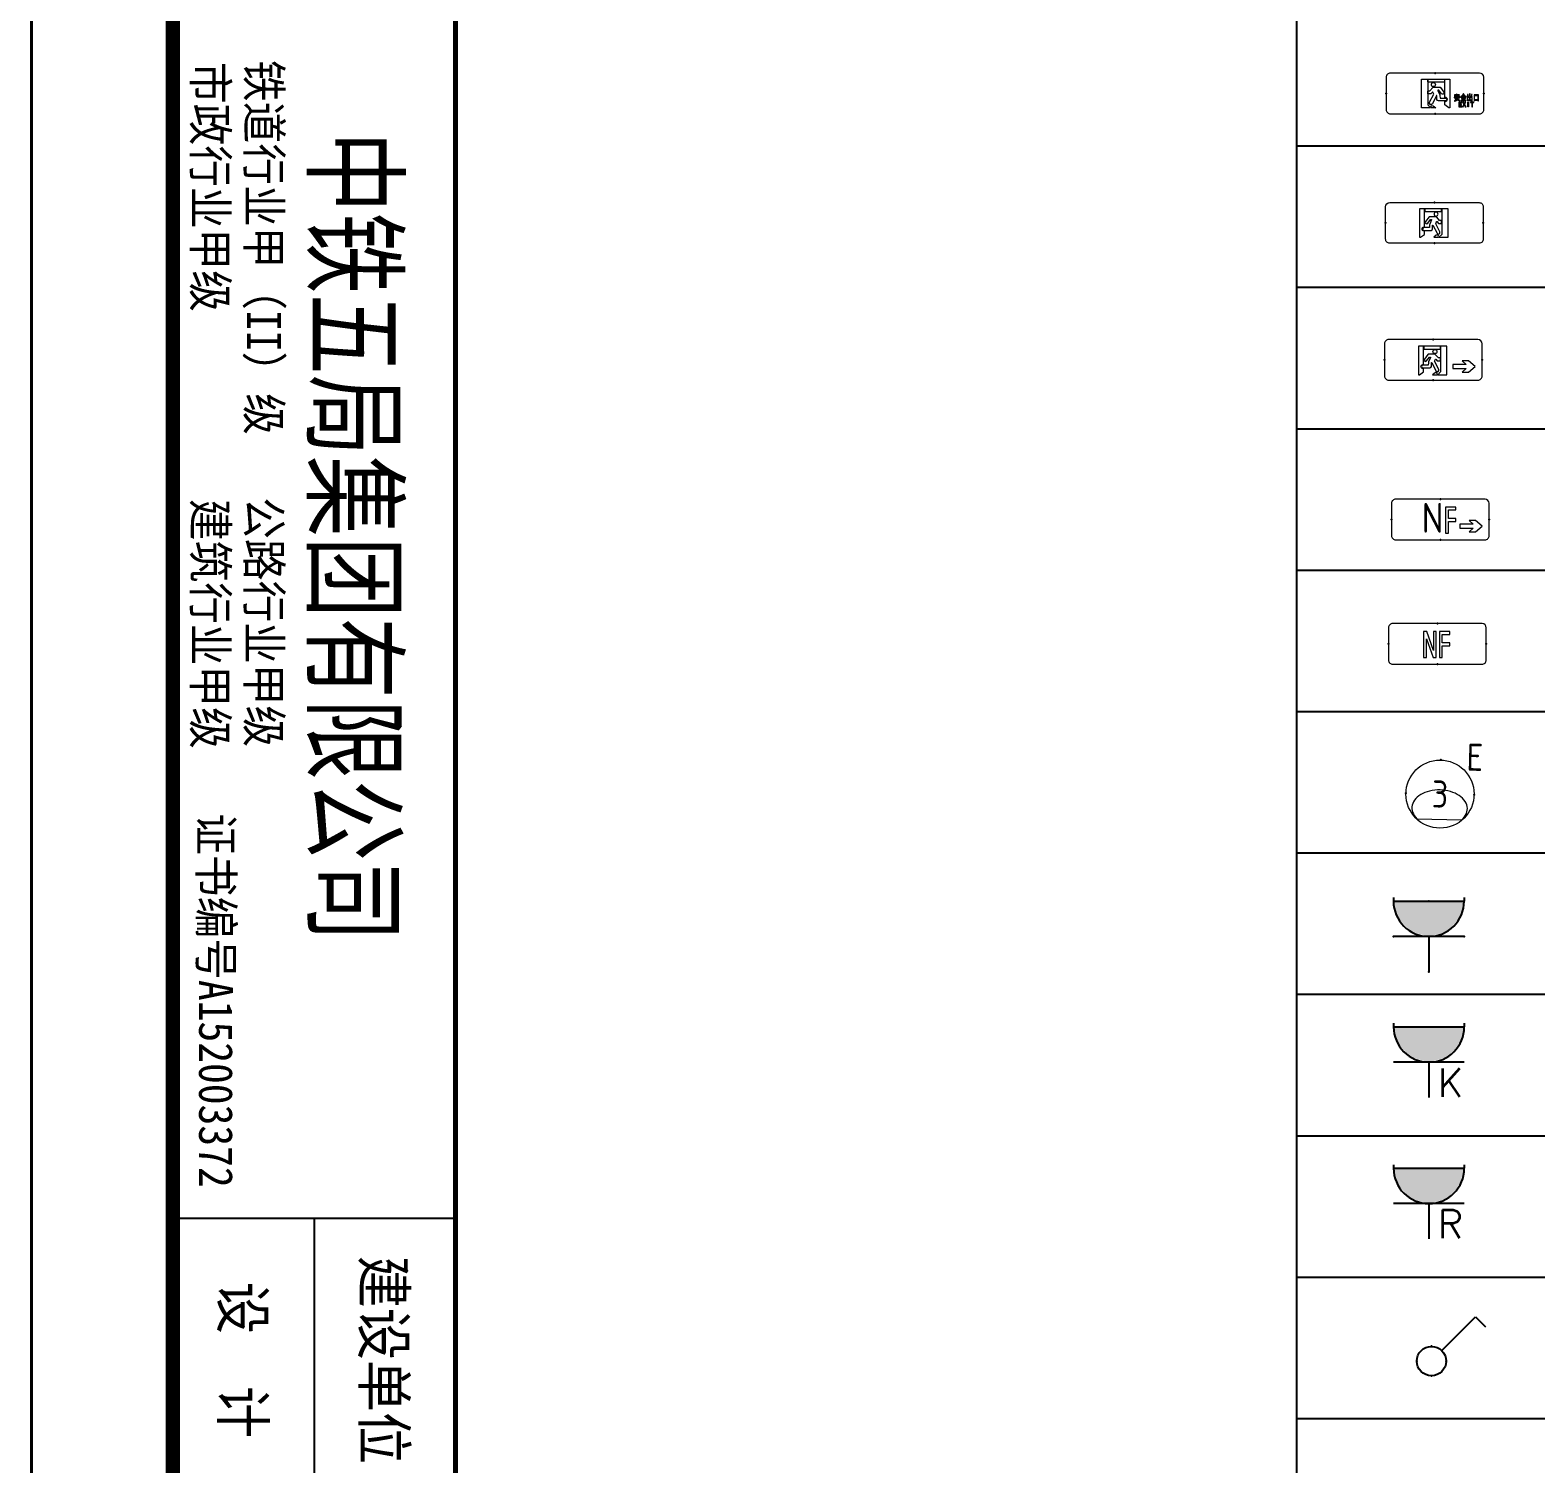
# Model space of a CAD drawing. Extents: x -124594 to 516503, y -3148 to 203159.
# Drawn here: x -58609 to -47956, y 171614 to 181754 of the extents above; entities that cross this region are included whole.
import ezdxf
from ezdxf.enums import TextEntityAlignment as Align

# ---------------------------------------------------------------- set-up
doc = ezdxf.new("R2010")
doc.units = 0
doc.header["$LTSCALE"] = 1000
doc.header["$MEASUREMENT"] = 0
for name, color, linetype in [('EQUIP-动力', 3, 'Continuous'), ('EQUIP-插座', 3, 'Continuous'), ('EQUIP-照明', 3, 'Continuous'), ('PMSBB', 3, 'Continuous'), ('PUB_TITLE', 4, 'Continuous'), ('SIG_TEXT', 7, 'Continuous'), ('图签目录', 255, 'Continuous'), ('打印框线', 7, 'Continuous'), ('标准打印框线2025-06-19-05-44', 7, 'Continuous')]:
    doc.layers.add(name, color=color, linetype=linetype)
doc.styles.add('_TEL_ATTDEF', font='GBENOR', dxfattribs={"width": 0.8, "height": 3, "bigfont": 'GBCBIG'})
doc.styles.add('_TEL_DIM', font='SIMPLEX', dxfattribs={"width": 0.8, "height": 3.5, "bigfont": 'HZTXT'})
doc.styles.get("Standard").update_dxf_attribs({"font": 'gbenor.shx', "bigfont": 'gbcbig.shx'})
doc.styles.add('宋体', font='宋体.ttf')

# ---------------------------------------------------------------- blocks, each defined once
blk = doc.blocks.new('$equip$00001237')
for p, q in [((-0.5, 1.05), (-0.5, 1)), ((-0.5, 1), (0.5, 1)), ((0.5, 1.05), (0.5, 1)), ((0.5, 0.5), (-0.5, 0.5)), ((0, 0.5), (0, 0))]:
    blk.add_line(p, q)
blk.add_arc((0, 1), 0.5, 180, 0)
for p in [(0, 1), (-0.5, 0.5), (0.5, 0.5), (0, 0)]:
    blk.add_point(p)
for points in [[(0.433, 0.75), (-0.433, 0.75), (0.5, 1), (-0.5, 1)], [(0.25, 0.567), (-0.25, 0.567), (0.433, 0.75), (-0.433, 0.75)], [(0, 0.5), (0, 0.5), (0.25, 0.567), (-0.25, 0.567)]]:
    blk.add_solid(points)
at = {"flags": 9}
blk.add_attdef('A', (0, 0), '', height=0.00002, dxfattribs=at)
blk = doc.blocks.new('$equip$00001764')
for p, q in [((-0.5, 1.05), (-0.5, 1)), ((-0.5, 1), (0.5, 1)), ((0.5, 1.05), (0.5, 1)), ((0.5, 0.5), (-0.5, 0.5)), ((0, 0.5), (0, 0))]:
    blk.add_line(p, q)
blk.add_arc((0, 1), 0.5, 180, 0)
for points in [[(0.433, 0.75), (-0.433, 0.75), (0.5, 1), (-0.5, 1)], [(0.25, 0.567), (-0.25, 0.567), (0.433, 0.75), (-0.433, 0.75)], [(0, 0.5), (0, 0.5), (0.25, 0.567), (-0.25, 0.567)]]:
    blk.add_solid(points)
at = {"layer": 'Defpoints'}
for p in [(0, 1), (-0.5, 0.5), (0.5, 0.5), (0, 0)]:
    blk.add_point(p, dxfattribs=at)
at = {"color": 7, "style": '_TEL_ATTDEF', "width": 0.8}
blk.add_attdef('K', text='', height=0.4, dxfattribs=at).set_placement((0.303, 0.211), align=Align.MIDDLE_CENTER)
at = {"color": 7, "style": '_TEL_DIM', "flags": 1}
blk.add_attdef('A', text='', height=0.00002, dxfattribs=at).set_placement((0, 0), align=Align.MIDDLE_CENTER)
blk = doc.blocks.new('$equip$00001222')
for p, q in [((0.147, 0.356), (0.625, 0.833)), ((0.625, 0.833), (0.766, 0.692))]:
    blk.add_line(p, q)
blk.add_circle((0, 0.208), 0.208)
at = {"layer": 'EQUIP-照明'}
for p in [(0, 0.417), (-0.208, 0.208), (0, 0), (0.208, 0.208)]:
    blk.add_point(p, dxfattribs=at)
at = {"layer": 'EQUIP-照明', "flags": 9}
blk.add_attdef('A', (0, 0), '', height=0.00002, dxfattribs=at)
blk = doc.blocks.new('$equip_U$00000087(cyquan-PC)')
at = {"lineweight": 0}
blk.add_lwpolyline([(-0.658, 0), (0.658, 0, 0.414214), (0.72, 0.062), (0.72, 0.538, 0.414213), (0.658, 0.6), (-0.658, 0.6, 0.414214), (-0.72, 0.538, 0), (-0.72, 0.062, 0.414245), (-0.658, 0, 18481.445439)], format="xyb", dxfattribs=at)
for points in [[(-0.108, 0.508), (-0.108, 0.131), (-0.066, 0.089), (-0.201, 0.089), (-0.201, 0.51), (-0.11, 0.51, -0.414214)], [(-0.102, 0.468, -0.414214), (-0.104, 0.47), (-0.104, 0.508, -0.414214), (-0.102, 0.51), (0.138, 0.51, -0.414214), (0.14, 0.508), (0.14, 0.47, -0.414214), (0.138, 0.468)], [(0.22, 0.089), (0.204, 0.089), (0.145, 0.131), (0.145, 0.182), (0.153, 0.182, 1), (0.153, 0.241), (0.145, 0.241), (0.145, 0.508, -0.414214), (0.147, 0.51), (0.22, 0.51)], [(-0.104, 0.334, -0.414214), (-0.102, 0.336), (-0.075, 0.336), (-0.034, 0.385, -0.221695), (-0.018, 0.392), (0.073, 0.392, -0.235469), (0.08, 0.389), (0.132, 0.32, -1), (0.098, 0.296), (0.057, 0.35), (0.046, 0.35, 0.542956), (0.042, 0.344), (0.07, 0.281, -0.096289), (0.073, 0.268), (0.074, 0.232), (0.153, 0.232, -1), (0.153, 0.19), (0.05, 0.19, -0.404026), (0.029, 0.211), (0.027, 0.267, 0.774283), (0.023, 0.268), (-0.039, 0.148, -1), (-0.08, 0.169), (-0.019, 0.289), (-0.031, 0.318, 0.554309), (-0.038, 0.319), (-0.057, 0.297, -0.221695), (-0.062, 0.294), (-0.102, 0.294, -0.414214), (-0.104, 0.296)], [(0.01, 0.089), (-0.055, 0.089, -0.912194), (-0.025, 0.119)]]:
    blk.add_lwpolyline(points, format="xyb", close=True, dxfattribs=at)
blk.add_circle((-0.024, 0.43), 0.0295, dxfattribs=at)
for p in [(0, 0.6), (-0.72, 0.3), (0.72, 0.3), (0, 0)]:
    blk.add_point(p)
at = {"color": 7, "style": '_TEL_DIM', "flags": 1}
for tag in ['A', 'REMARK']:
    blk.add_attdef(tag, text='', height=0.00002, dxfattribs=at).set_placement((0, 0), align=Align.MIDDLE_CENTER)
blk = doc.blocks.new('$equip_U$00000091(cyquan-PC)')
at = {"lineweight": 0}
for p, q in [((0.031, 0.482), (0.031, 0.098)), ((0.183, 0.482), (0.031, 0.482)), ((0.183, 0.44), (0.183, 0.482)), ((0.072, 0.44), (0.183, 0.44)), ((0.072, 0.314), (0.072, 0.44)), ((0.183, 0.314), (0.072, 0.314)), ((0.072, 0.271), (0.183, 0.271)), ((0.072, 0.098), (0.072, 0.271)), ((0.183, 0.271), (0.183, 0.314)), ((0.031, 0.098), (0.072, 0.098))]:
    blk.add_line(p, q, dxfattribs=at)
blk.add_lwpolyline([(-0.658, 0), (0.658, 0, 0.414214), (0.72, 0.062), (0.72, 0.538, 0.414213), (0.658, 0.6), (-0.658, 0.6, 0.414214), (-0.72, 0.538, 0), (-0.72, 0.062, 0.414245), (-0.658, 0, 18481.445439)], format="xyb", dxfattribs=at)
blk.add_lwpolyline([(-0.203, 0.482), (-0.203, 0.098), (-0.162, 0.098), (-0.162, 0.377), (-0.16, 0.377), (-0.061, 0.098), (-0.016, 0.098), (-0.016, 0.482), (-0.057, 0.482), (-0.057, 0.204), (-0.059, 0.204), (-0.158, 0.482)], close=True, dxfattribs=at)
for p in [(0, 0.6), (-0.72, 0.3), (0.72, 0.3), (0, 0)]:
    blk.add_point(p)
at = {"color": 7, "style": '_TEL_DIM', "flags": 1}
for tag in ['A', 'REMARK']:
    blk.add_attdef(tag, text='', height=0.00002, dxfattribs=at).set_placement((0, 0), align=Align.MIDDLE_CENTER)
blk = doc.blocks.new('$equip_U$00000088(cyquan-PC)')
at = {"lineweight": 0}
blk.add_lwpolyline([(-0.658, 0), (0.658, 0, 0.414214), (0.72, 0.062), (0.72, 0.538, 0.414213), (0.658, 0.6), (-0.658, 0.6, 0.414214), (-0.72, 0.538, 0), (-0.72, 0.062, 0.414245), (-0.658, 0, 18481.445439)], format="xyb", dxfattribs=at)
for points in [[(-0.108, 0.508), (-0.108, 0.131), (-0.066, 0.089), (-0.201, 0.089), (-0.201, 0.51), (-0.11, 0.51, -0.414214)], [(-0.102, 0.468, -0.414214), (-0.104, 0.47), (-0.104, 0.508, -0.414214), (-0.102, 0.51), (0.138, 0.51, -0.414214), (0.14, 0.508), (0.14, 0.47, -0.414214), (0.138, 0.468)], [(0.22, 0.089), (0.204, 0.089), (0.145, 0.131), (0.145, 0.182), (0.153, 0.182, 1), (0.153, 0.241), (0.145, 0.241), (0.145, 0.508, -0.414214), (0.147, 0.51), (0.22, 0.51)], [(-0.104, 0.334, -0.414214), (-0.102, 0.336), (-0.075, 0.336), (-0.034, 0.385, -0.221695), (-0.018, 0.392), (0.073, 0.392, -0.235469), (0.08, 0.389), (0.132, 0.32, -1), (0.098, 0.296), (0.057, 0.35), (0.046, 0.35, 0.542956), (0.042, 0.344), (0.07, 0.281, -0.096289), (0.073, 0.268), (0.074, 0.232), (0.153, 0.232, -1), (0.153, 0.19), (0.05, 0.19, -0.404026), (0.029, 0.211), (0.027, 0.267, 0.774283), (0.023, 0.268), (-0.039, 0.148, -1), (-0.08, 0.169), (-0.019, 0.289), (-0.031, 0.318, 0.554309), (-0.038, 0.319), (-0.057, 0.297, -0.221695), (-0.062, 0.294), (-0.102, 0.294, -0.414214), (-0.104, 0.296)], [(0.01, 0.089), (-0.055, 0.089, -0.912194), (-0.025, 0.119)]]:
    blk.add_lwpolyline(points, format="xyb", close=True, dxfattribs=at)
for points in [[(0.313, 0.204), (0.307, 0.201), (0.302, 0.2), (0.296, 0.198), (0.291, 0.197), (0.285, 0.196), (0.287, 0.193), (0.289, 0.187), (0.292, 0.187), (0.297, 0.189), (0.303, 0.191), (0.309, 0.193), (0.31, 0.194), (0.316, 0.196), (0.321, 0.2), (0.325, 0.203), (0.33, 0.207), (0.334, 0.205), (0.339, 0.202), (0.344, 0.199), (0.349, 0.196), (0.354, 0.192), (0.359, 0.188), (0.36, 0.191), (0.364, 0.197), (0.361, 0.199), (0.356, 0.202), (0.351, 0.205), (0.346, 0.208), (0.341, 0.211), (0.336, 0.213), (0.339, 0.219), (0.342, 0.225), (0.344, 0.231), (0.347, 0.238), (0.339, 0.238), (0.337, 0.234), (0.334, 0.227), (0.331, 0.221), (0.329, 0.217), (0.325, 0.218), (0.32, 0.22), (0.314, 0.222), (0.307, 0.225), (0.307, 0.225), (0.31, 0.232), (0.313, 0.238), (0.339, 0.238), (0.347, 0.238), (0.35, 0.238), (0.353, 0.238), (0.359, 0.237), (0.365, 0.237), (0.365, 0.245), (0.362, 0.245), (0.356, 0.245), (0.35, 0.245), (0.316, 0.245), (0.316, 0.246), (0.319, 0.254), (0.321, 0.258), (0.324, 0.263), (0.32, 0.264), (0.315, 0.267), (0.314, 0.265), (0.313, 0.258), (0.31, 0.252), (0.308, 0.245), (0.295, 0.245), (0.294, 0.245), (0.288, 0.245), (0.283, 0.245), (0.283, 0.237), (0.285, 0.237), (0.291, 0.237), (0.296, 0.238), (0.305, 0.238), (0.303, 0.233), (0.3, 0.227), (0.296, 0.22), (0.301, 0.219), (0.307, 0.217), (0.312, 0.215), (0.317, 0.213), (0.322, 0.211), (0.322, 0.21), (0.318, 0.207)], [(0.32, 0.295), (0.315, 0.291), (0.316, 0.29), (0.319, 0.285), (0.322, 0.278), (0.288, 0.278), (0.288, 0.275), (0.288, 0.268), (0.288, 0.265), (0.288, 0.257), (0.296, 0.257), (0.296, 0.27), (0.351, 0.27), (0.351, 0.256), (0.359, 0.256), (0.358, 0.261), (0.358, 0.267), (0.358, 0.27), (0.359, 0.278), (0.324, 0.278), (0.325, 0.278), (0.329, 0.282), (0.328, 0.285), (0.324, 0.291), (0.321, 0.296)], [(0.38, 0.19), (0.385, 0.19), (0.39, 0.19), (0.397, 0.19), (0.438, 0.19), (0.438, 0.19), (0.445, 0.19), (0.451, 0.19), (0.455, 0.189), (0.455, 0.199), (0.454, 0.199), (0.449, 0.198), (0.444, 0.198), (0.437, 0.198), (0.423, 0.198), (0.423, 0.219), (0.437, 0.219), (0.438, 0.219), (0.444, 0.218), (0.449, 0.218), (0.449, 0.226), (0.448, 0.226), (0.443, 0.226), (0.437, 0.226), (0.423, 0.226), (0.423, 0.244), (0.432, 0.244), (0.434, 0.244), (0.44, 0.244), (0.445, 0.244), (0.445, 0.251), (0.447, 0.25), (0.452, 0.247), (0.457, 0.244), (0.458, 0.248), (0.462, 0.254), (0.457, 0.256), (0.451, 0.258), (0.446, 0.261), (0.441, 0.264), (0.437, 0.268), (0.433, 0.272), (0.429, 0.277), (0.425, 0.282), (0.422, 0.288), (0.424, 0.29), (0.42, 0.292), (0.415, 0.295), (0.414, 0.292), (0.411, 0.286), (0.408, 0.28), (0.404, 0.275), (0.4, 0.27), (0.396, 0.265), (0.395, 0.264), (0.389, 0.26), (0.384, 0.256), (0.38, 0.253), (0.375, 0.251), (0.377, 0.248), (0.38, 0.242), (0.384, 0.245), (0.39, 0.248), (0.393, 0.251), (0.393, 0.244), (0.395, 0.244), (0.4, 0.244), (0.408, 0.244), (0.415, 0.244), (0.415, 0.226), (0.404, 0.226), (0.398, 0.226), (0.392, 0.226), (0.388, 0.226), (0.388, 0.218), (0.392, 0.218), (0.397, 0.218), (0.405, 0.219), (0.415, 0.219), (0.415, 0.198), (0.397, 0.198), (0.391, 0.198), (0.385, 0.198), (0.38, 0.198)], [(0.406, 0.252), (0.4, 0.253), (0.395, 0.253), (0.399, 0.256), (0.403, 0.261), (0.407, 0.265), (0.411, 0.271), (0.415, 0.276), (0.418, 0.282), (0.418, 0.282), (0.421, 0.276), (0.425, 0.27), (0.428, 0.265), (0.432, 0.26), (0.437, 0.256), (0.442, 0.253), (0.442, 0.253), (0.437, 0.252), (0.43, 0.252), (0.408, 0.252)], [(0.541, 0.234), (0.542, 0.229), (0.542, 0.222), (0.542, 0.202), (0.516, 0.202), (0.516, 0.245), (0.546, 0.245), (0.546, 0.249), (0.545, 0.257), (0.545, 0.27), (0.545, 0.276), (0.546, 0.282), (0.538, 0.282), (0.538, 0.278), (0.538, 0.27), (0.538, 0.253), (0.516, 0.253), (0.516, 0.28), (0.516, 0.287), (0.516, 0.293), (0.509, 0.293), (0.509, 0.287), (0.509, 0.28), (0.509, 0.253), (0.487, 0.253), (0.487, 0.271), (0.487, 0.275), (0.488, 0.282), (0.48, 0.282), (0.48, 0.278), (0.48, 0.271), (0.48, 0.257), (0.48, 0.252), (0.48, 0.245), (0.509, 0.245), (0.509, 0.202), (0.483, 0.202), (0.483, 0.222), (0.483, 0.228), (0.483, 0.234), (0.476, 0.234), (0.476, 0.23), (0.476, 0.222), (0.476, 0.208), (0.476, 0.201), (0.476, 0.194), (0.542, 0.194), (0.542, 0.186), (0.549, 0.186), (0.549, 0.187), (0.549, 0.193), (0.549, 0.201), (0.549, 0.222), (0.549, 0.227), (0.549, 0.234)], [(0.641, 0.19), (0.641, 0.194), (0.641, 0.202), (0.641, 0.208), (0.641, 0.257), (0.641, 0.264), (0.641, 0.271), (0.641, 0.278), (0.575, 0.278), (0.576, 0.272), (0.576, 0.264), (0.576, 0.257), (0.576, 0.208), (0.576, 0.204), (0.576, 0.197), (0.575, 0.19), (0.583, 0.19), (0.583, 0.2), (0.633, 0.2), (0.633, 0.19)], [(0.633, 0.208), (0.583, 0.208), (0.583, 0.27), (0.633, 0.27)], [(0.397, 0.11), (0.362, 0.11), (0.362, 0.135), (0.392, 0.135), (0.392, 0.143), (0.362, 0.143), (0.362, 0.165), (0.395, 0.165), (0.395, 0.173), (0.351, 0.173), (0.351, 0.102), (0.397, 0.102)], [(0.405, 0.102), (0.416, 0.102), (0.431, 0.131), (0.446, 0.102), (0.457, 0.102), (0.436, 0.14), (0.455, 0.173), (0.444, 0.173), (0.431, 0.147), (0.418, 0.173), (0.407, 0.173), (0.426, 0.14)], [(0.494, 0.102), (0.494, 0.102), (0.484, 0.102), (0.484, 0.173), (0.494, 0.173)], [(0.524, 0.173), (0.524, 0.165), (0.542, 0.165), (0.542, 0.102), (0.552, 0.102), (0.552, 0.165), (0.571, 0.165), (0.571, 0.173)]]:
    blk.add_lwpolyline(points, close=True, dxfattribs=at)
blk.add_circle((-0.024, 0.43), 0.0295, dxfattribs=at)
for p in [(0, 0.6), (-0.72, 0.3), (0.72, 0.3), (0, 0)]:
    blk.add_point(p)
at = {"color": 7, "style": '_TEL_DIM', "flags": 1}
for tag in ['A', 'REMARK']:
    blk.add_attdef(tag, text='', height=0.00002, dxfattribs=at).set_placement((0, 0), align=Align.MIDDLE_CENTER)
blk = doc.blocks.new('$equip_U$00000090(cyquan-PC)')
at = {"lineweight": 0}
blk.add_lwpolyline([(-0.658, 0), (0.658, 0, 0.414214), (0.72, 0.062), (0.72, 0.538, 0.414213), (0.658, 0.6), (-0.658, 0.6, 0.414214), (-0.72, 0.538, 0), (-0.72, 0.062, 0.414245), (-0.658, 0, 18481.445439)], format="xyb", dxfattribs=at)
for points in [[(-0.22, 0.08), (-0.204, 0.08), (-0.145, 0.122), (-0.145, 0.172), (-0.153, 0.172, -1), (-0.153, 0.231), (-0.145, 0.231), (-0.145, 0.499, 0.414214), (-0.147, 0.501), (-0.22, 0.501)], [(0.102, 0.459, 0.414214), (0.104, 0.461), (0.104, 0.499, 0.414214), (0.102, 0.501), (-0.138, 0.501, 0.414214), (-0.14, 0.499), (-0.14, 0.461, 0.414214), (-0.138, 0.459)], [(0.108, 0.499), (0.108, 0.122), (0.066, 0.08), (0.201, 0.08), (0.201, 0.501), (0.11, 0.501, 0.414214)], [(0.104, 0.325, 0.414214), (0.102, 0.327), (0.075, 0.327), (0.034, 0.375, 0.221695), (0.018, 0.383), (-0.073, 0.383, 0.235469), (-0.08, 0.379), (-0.132, 0.31, 1), (-0.098, 0.286), (-0.057, 0.341), (-0.046, 0.341, -0.542956), (-0.042, 0.335), (-0.07, 0.271, 0.096289), (-0.073, 0.258), (-0.074, 0.223), (-0.153, 0.223, 1), (-0.153, 0.181), (-0.05, 0.181, 0.404026), (-0.029, 0.201), (-0.027, 0.258, -0.774283), (-0.023, 0.259), (0.039, 0.138, 1), (0.08, 0.159), (0.019, 0.279), (0.031, 0.308, -0.554309), (0.038, 0.309), (0.057, 0.287, 0.221695), (0.062, 0.285), (0.102, 0.285, 0.414214), (0.104, 0.287)], [(0.519, 0.119), (0.618, 0.201), (0.519, 0.284), (0.423, 0.284), (0.484, 0.233, -0.700208), (0.483, 0.229), (0.287, 0.229), (0.287, 0.174), (0.483, 0.174, -0.700208), (0.484, 0.17), (0.423, 0.119)], [(-0.01, 0.08), (0.055, 0.08, 0.912194), (0.025, 0.109)]]:
    blk.add_lwpolyline(points, format="xyb", close=True, dxfattribs=at)
blk.add_circle((0.024, 0.421), 0.0295, dxfattribs=at)
for p in [(0, 0.6), (-0.72, 0.3), (0.72, 0.3), (0, 0)]:
    blk.add_point(p)
at = {"color": 7, "style": '_TEL_DIM', "flags": 1}
for tag in ['A', 'REMARK']:
    blk.add_attdef(tag, text='', height=0.00002, dxfattribs=at).set_placement((0, 0), align=Align.MIDDLE_CENTER)
blk = doc.blocks.new('$equip_U$00000137(cyquan-PC)')
at = {"color": 253, "lineweight": 0}
for p, q in [((-0.334, 0.448), (-0.355, 0.426)), ((-0.31, 0.468), (-0.334, 0.448)), ((-0.283, 0.487), (-0.31, 0.468)), ((-0.254, 0.504), (-0.283, 0.487)), ((-0.222, 0.519), (-0.254, 0.504)), ((-0.188, 0.532), (-0.222, 0.519)), ((-0.153, 0.543), (-0.188, 0.532)), ((-0.116, 0.552), (-0.153, 0.543)), ((-0.078, 0.558), (-0.116, 0.552)), ((-0.039, 0.562), (-0.078, 0.558)), ((0, 0.563), (-0.039, 0.562)), ((0.039, 0.562), (0, 0.563)), ((0.078, 0.558), (0.039, 0.562)), ((0.116, 0.552), (0.078, 0.558)), ((0.153, 0.543), (0.116, 0.552)), ((0.188, 0.532), (0.153, 0.543)), ((0.222, 0.519), (0.188, 0.532)), ((0.254, 0.504), (0.222, 0.519)), ((0.283, 0.487), (0.254, 0.504)), ((0.31, 0.468), (0.283, 0.487)), ((0.334, 0.448), (0.31, 0.468)), ((0.355, 0.426), (0.334, 0.448)), ((-0.405, 0.328), (-0.409, 0.302)), ((-0.409, 0.302), (-0.408, 0.276)), ((-0.408, 0.276), (-0.404, 0.25)), ((-0.398, 0.353), (-0.405, 0.328)), ((-0.404, 0.25), (-0.396, 0.224)), ((-0.387, 0.378), (-0.398, 0.353)), ((-0.396, 0.224), (-0.385, 0.199)), ((-0.373, 0.402), (-0.387, 0.378)), ((-0.355, 0.426), (-0.373, 0.402)), ((0.373, 0.402), (0.355, 0.426)), ((0.387, 0.378), (0.373, 0.402)), ((0.385, 0.199), (0.396, 0.224)), ((0.398, 0.353), (0.387, 0.378)), ((0.396, 0.224), (0.404, 0.25)), ((0.405, 0.328), (0.398, 0.353)), ((0.404, 0.25), (0.408, 0.276)), ((0.409, 0.302), (0.405, 0.328)), ((0.408, 0.276), (0.409, 0.302)), ((-0.385, 0.199), (-0.37, 0.175)), ((-0.37, 0.175), (-0.352, 0.152)), ((-0.352, 0.152), (-0.33, 0.131)), ((-0.33, 0.131), (0.33, 0.131)), ((0.33, 0.131), (0.352, 0.152)), ((0.352, 0.152), (0.37, 0.175)), ((0.37, 0.175), (0.385, 0.199))]:
    blk.add_line(p, q, dxfattribs=at)
at = {"lineweight": 0}
blk.add_circle((0, 0.502), 0.502, dxfattribs=at)
for p in [(0, 1.005), (-0.502, 0.502), (0.502, 0.502)]:
    blk.add_point(p)
at = {"color": 7, "style": '_TEL_DIM'}
blk.add_attdef('$TEXT$', text='', height=0.4, dxfattribs=at).set_placement((0.5, 1.056), align=Align.MIDDLE_CENTER)
at = {"color": 7, "lineweight": 0, "style": '_TEL_DIM'}
blk.add_attdef('3', text='', height=0.4, dxfattribs=at).set_placement((0.002, 0.502), align=Align.MIDDLE_CENTER)
at = {"color": 7, "style": '_TEL_DIM', "flags": 1}
for tag in ['A', 'REMARK']:
    blk.add_attdef(tag, text='', height=0.00002, dxfattribs=at).set_placement((0, 0), align=Align.MIDDLE_CENTER)
blk = doc.blocks.new('$equip_U$00000158(cyquan-PC)')
at = {"lineweight": 0}
for p, q in [((0.077, -0.118), (0.077, -0.502)), ((0.23, -0.118), (0.077, -0.118)), ((0.118, -0.16), (0.23, -0.16)), ((0.118, -0.286), (0.118, -0.16)), ((0.23, -0.16), (0.23, -0.118)), ((0.23, -0.286), (0.118, -0.286)), ((0.118, -0.329), (0.23, -0.329)), ((0.118, -0.502), (0.118, -0.329)), ((0.23, -0.329), (0.23, -0.286)), ((0.077, -0.502), (0.118, -0.502))]:
    blk.add_line(p, q, dxfattribs=at)
blk.add_lwpolyline([(-0.658, -0.6), (0.658, -0.6, 0.414214), (0.72, -0.538), (0.72, -0.062, 0.414213), (0.658, 0), (-0.658, 0, 0.414214), (-0.72, -0.062, 0), (-0.72, -0.538, 0.414245), (-0.658, -0.6, 18481.445439)], format="xyb", dxfattribs=at)
blk.add_lwpolyline([(0.519, -0.481), (0.618, -0.399), (0.519, -0.316), (0.423, -0.316), (0.484, -0.367, -0.700208), (0.483, -0.371), (0.287, -0.371), (0.287, -0.426), (0.483, -0.426, -0.700208), (0.484, -0.43), (0.423, -0.481)], format="xyb", close=True, dxfattribs=at)
for p in [(0, 0), (-0.72, -0.3), (0.72, -0.3), (0, -0.6)]:
    blk.add_point(p)
at = {"color": 7, "style": '_TEL_DIM'}
blk.add_attdef('$TEXT$', text='', height=0.44, dxfattribs=at).set_placement((-0.114, -0.278), align=Align.MIDDLE_CENTER)
at = {"color": 7, "style": '_TEL_DIM', "flags": 1}
for tag in ['A', 'REMARK']:
    blk.add_attdef(tag, text='', height=0.00002, dxfattribs=at).set_placement((0, 0), align=Align.MIDDLE_CENTER)
blk = doc.blocks.new('ztwj_202506190545')
for p, q in [((29800, 3000), (29800, 1000)), ((29800, 2000), (58400, 2000))]:
    blk.add_line(p, q)
at = {"const_width": 35.9}
blk.add_lwpolyline([(19400, 3000), (58400, 3000)], dxfattribs=at)
at = {"style": '宋体'}
for s, height, width, p in [('建设单位', 300, 0.9, (30800, 2500)), ('中铁五局集团有限公司', 560, 0.75, (24978, 2299)), ('铁道行业甲（II）级   公路行业甲级 ', 240, 0.9, (24110, 1649)), ('设  计', 300, 0.9, (30800, 1500)), ('市政行业甲级         建筑行业甲级  ', 240, 0.9, (24196, 1270)), ('证书编号A152003372', 240, 0.9, (28258, 1311))]:
    blk.add_text(s, height=height, rotation=360, dxfattribs=dict(at, width=width)).set_placement(p, align=Align.MIDDLE)
at = {"layer": '图签目录', "style": '宋体', "width": 0.8}
for tag, p in [('图纸编号', (57108, 2513)), ('图纸时间', (48925, 1528)), ('设计号', (52800, 1500))]:
    blk.add_attdef(tag, text='', height=300, dxfattribs=at).set_placement(p, align=Align.MIDDLE)
at = {"layer": '图签目录', "lineweight": 30, "width": 0.8, "flags": 104}
for tag, p in [('建设单位', (34800, 2466)), ('工程名称', (42800, 2492)), ('图纸名称', (50800, 2500))]:
    blk.add_attdef(tag, text='', height=300, dxfattribs=at).set_placement(p, align=Align.MIDDLE_CENTER)
at = {"layer": '图签目录', "style": '宋体', "width": 0.8}
for tag, p in [('65', (54797, 1364)), ('3', (57097, 1347))]:
    blk.add_attdef(tag, text='', height=300, dxfattribs=at).set_placement(p, align=Align.CENTER)

msp = doc.modelspace()

# ---------------------------------------------------------------- linework, layer by layer
at = {"layer": 'PMSBB', "color": 7, "linetype": 'Continuous', "ltscale": 1000}
for p, q in [((-49648, 180935), (-24531, 180935)), ((-49648, 179935), (-24531, 179935)), ((-49648, 178935), (-24531, 178935)), ((-49648, 177935), (-24531, 177935)), ((-49648, 176935), (-24531, 176935)), ((-49648, 175935), (-24531, 175935)), ((-49648, 175935), (-24531, 175935)), ((-49648, 174935), (-24531, 174935)), ((-49648, 174935), (-24531, 174935)), ((-49648, 173935), (-24531, 173935)), ((-49648, 173935), (-24531, 173935)), ((-49586, 173935), (-24531, 173935)), ((-49648, 172935), (-24531, 172935)), ((-49648, 171935), (-24531, 171935))]:
    msp.add_line(p, q, dxfattribs=at)
at = {"layer": 'PUB_TITLE'}
msp.add_lwpolyline([(-58599, 143749), (-16599, 143749), (-16599, 203149), (-58599, 203149)], close=True, dxfattribs=at)
at = {"layer": 'PUB_TITLE', "const_width": 100}
msp.add_lwpolyline([(-57599, 144749), (-17599, 144749), (-17599, 200649), (-57599, 200649)], close=True, dxfattribs=at)
at = {"layer": 'SIG_TEXT'}
msp.add_line((-49648, 151935), (-49648, 196935), dxfattribs=at)
at = {"layer": '打印框线'}
msp.add_lwpolyline([(-58599, 143749), (-58599, 203149), (-16599, 203149), (-16599, 143749)], close=True, dxfattribs=at)
at = {"layer": '标准打印框线2025-06-19-05-44', "const_width": 20}
msp.add_lwpolyline([(-58599, 143749), (-16599, 143749), (-16599, 203149), (-58599, 203149)], close=True, dxfattribs=at)

# ---------------------------------------------------------------- block references
at = {"layer": 'EQUIP-动力', "xscale": 500.0000000000029, "yscale": 500.0000000000029, "zscale": 500.0000000000029, "rotation": 3.957821149651616e-05}
msp.add_blockref('$equip$00001237', (-48714, 175094), dxfattribs=at)
at = {"layer": 'EQUIP-插座'}
ref = msp.add_blockref('$equip$00001764', (-48713, 174205), dxfattribs=dict(at, xscale=500.0000000000029, yscale=500.0000000000029, zscale=500.0000000000029, rotation=3.957821149651616e-05))
ref.add_attrib('$TEXT$', 'K', dxfattribs={"layer": '0', "color": 7, "height": 200, "rotation": 0, "style": '_TEL_DIM'}).set_placement((-48562, 174310), align=Align.MIDDLE_CENTER)
ref = msp.add_blockref('$equip$00001764', (-48713, 173205), dxfattribs=dict(at, xscale=500.0000000000029, yscale=500.0000000000029, zscale=500.0000000000029, rotation=3.957821149651616e-05))
ref.add_attrib('$TEXT$', 'R', dxfattribs={"layer": '0', "color": 7, "height": 200, "rotation": 0, "style": '_TEL_DIM'}).set_placement((-48562, 173310), align=Align.MIDDLE_CENTER)
at = {"layer": 'EQUIP-照明'}
for name, p, xscale, yscale, zscale in [('$equip_U$00000088(cyquan-PC)', (-48670, 181162), 480, 480, 480), ('$equip_U$00000087(cyquan-PC)', (-48674, 180246), -480, 480, 480), ('$equip_U$00000090(cyquan-PC)', (-48682, 179278), 480, 480, 480), ('$equip_U$00000091(cyquan-PC)', (-48653, 177269), 480, 480, 480), ('$equip$00001222', (-48695, 172237), 500, 500, 500)]:
    msp.add_blockref(name, p, dxfattribs=dict(at, xscale=xscale, yscale=yscale, zscale=zscale))
ref = msp.add_blockref('$equip_U$00000158(cyquan-PC)', (-48632, 178437), dxfattribs=dict(at, xscale=480, yscale=480, zscale=480))
ref.add_attrib('$TEXT$', 'N', dxfattribs={"layer": '0', "color": 7, "height": 211, "style": '_TEL_ATTDEF'}).set_placement((-48687, 178304), align=Align.MIDDLE_CENTER)
ref = msp.add_blockref('$equip_U$00000137(cyquan-PC)', (-48641, 176110), dxfattribs=dict(at, xscale=479.9999999999997, yscale=479.9999999999997, zscale=479.9999999999997, rotation=358.5506328510324))
ref.add_attrib('3', '3', dxfattribs={"layer": '0', "color": 7, "lineweight": 0, "height": 192, "rotation": 358.5506, "style": '_TEL_ATTDEF'}).set_placement((-48634, 176351), align=Align.MIDDLE_CENTER)
ref.add_attrib('$TEXT$', 'E', dxfattribs={"layer": '0', "color": 7, "height": 192, "rotation": 358.5506, "style": '_TEL_ATTDEF'}).set_placement((-48388, 176611), align=Align.MIDDLE_CENTER)
at = {"layer": '打印框线', "rotation": 270}
msp.add_blockref('ztwj_202506190545', (-58599, 203149), dxfattribs=at)

doc.saveas('drawing.dxf')
